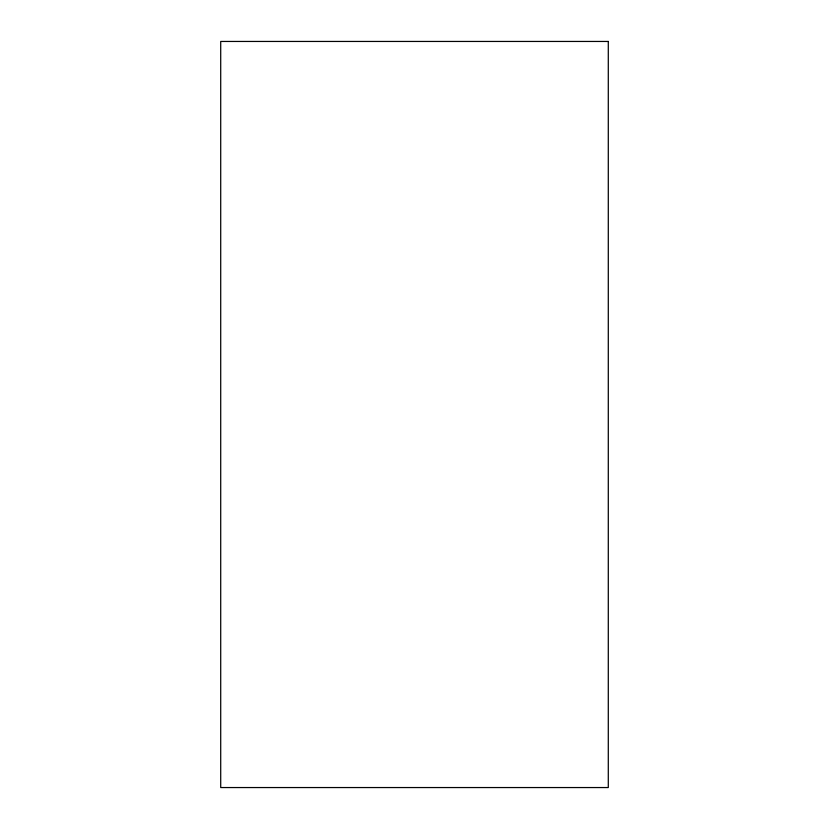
<?xml version="1.0" encoding="UTF-8"?>
<svg xmlns="http://www.w3.org/2000/svg" width="829" height="829" viewBox="0 0 829 829"><rect width="100%" height="100%" fill="white"/><g stroke="black" fill="none" stroke-linecap="round" stroke-linejoin="round"><path stroke-width="1.24" d="M608.289 41.45L220.711 41.45L220.711 787.55L608.289 787.55L608.289 41.45"/></g></svg>
